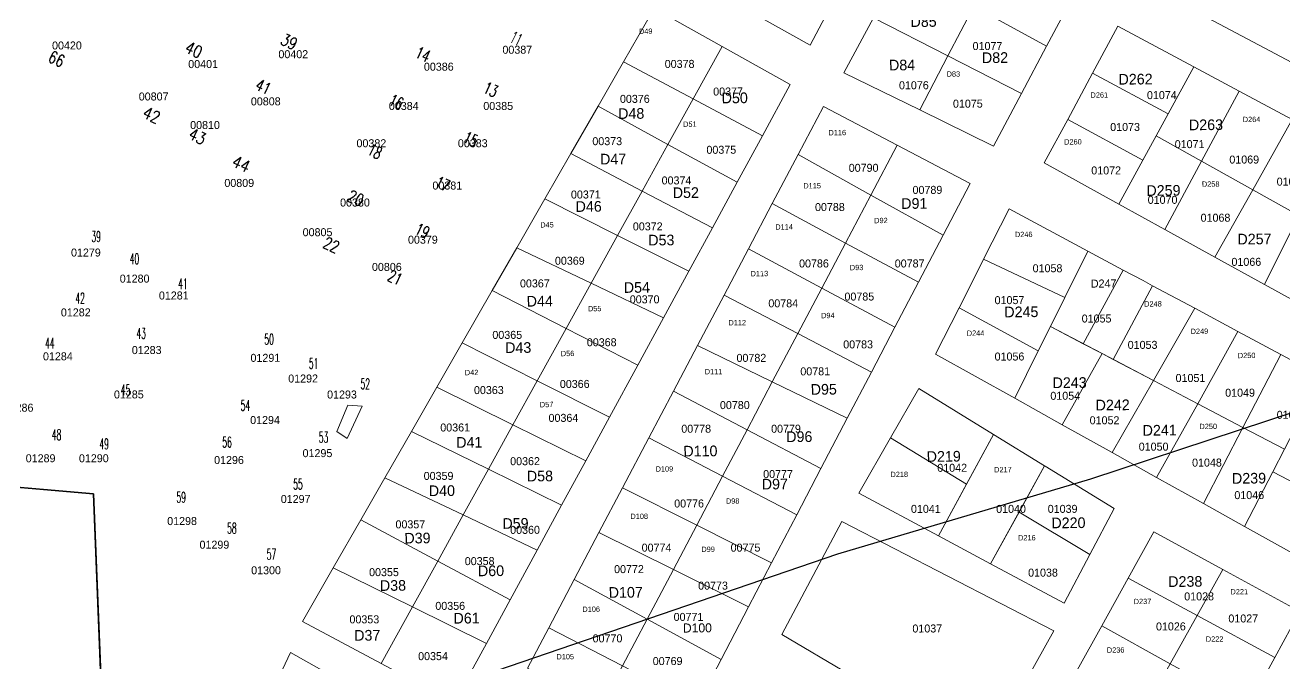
# Model space of a CAD drawing. Header units: metres. Extents: x 245225 to 248406, y 1633796 to 1637634.
# Drawn here: x 247770.7 to 248006.8, y 1634721.1 to 1634840.9 of the extents above; entities that cross this region are included whole.
import ezdxf
from ezdxf.enums import TextEntityAlignment as Align

# ---------------------------------------------------------------- set-up
doc = ezdxf.new("R2010")
doc.units = ezdxf.units.M
doc.header["$MEASUREMENT"] = 0
for name, color, linetype in [('historique_numero_parcelle', 7, 'Continuous'), ('limites_sections', 7, 'Continuous'), ('numero_lot', 7, 'Continuous')]:
    doc.layers.add(name, color=color, linetype=linetype)
doc.layers.add('LIMITES_PARCELLES', color=7, linetype='Continuous', lineweight=0, true_color=0xffffff)
doc.styles.add('Style-FANCY', font='FANCY.shx')
doc.styles.add('Style-STANDARD', font='STANDARD.shx')
doc.styles.add('Style-WORKING', font='WORKING.shx')

msp = doc.modelspace()

# ---------------------------------------------------------------- linework, layer by layer
at = {"layer": 'limites_parcelles', "flags": 128}
for points in [[(248015.763, 1634845.764), (248009.147, 1634833.361), (247992.456, 1634842.228), (247997.787, 1634851.202), (247999.512, 1634854.106), (248015.763, 1634845.764)], [(247984.935, 1634824.302), (247982.69, 1634820.19), (247980.194, 1634815.618), (247966.101, 1634823.249), (247970.751, 1634831.923), (247984.935, 1634824.302)], [(247998.256, 1634828.554), (247991.208, 1634815.425), (247982.69, 1634820.19), (247984.935, 1634824.302), (247989.744, 1634833.11), (247998.256, 1634828.554)], [(247991.208, 1634815.425), (247984.325, 1634802.601), (247975.69, 1634807.368), (247980.194, 1634815.618), (247982.69, 1634820.19), (247991.208, 1634815.425)], [(247965.551, 1634789.864), (247962.848, 1634784.415), (247960.592, 1634779.867), (247945.734, 1634787.915), (247947.921, 1634792.248), (247950.331, 1634797.02), (247965.551, 1634789.864)], [(247976.522, 1634794.991), (247969.027, 1634781.172), (247962.848, 1634784.415), (247965.551, 1634789.864), (247969.865, 1634798.563), (247976.522, 1634794.991)], [(247982.023, 1634792.039), (247974.613, 1634778.24), (247972.555, 1634779.32), (247969.027, 1634781.172), (247976.522, 1634794.991), (247980.22, 1634793.007), (247982.023, 1634792.039)], [(247972.555, 1634779.32), (247965.083, 1634765.976), (247956.171, 1634770.953), (247960.592, 1634779.867), (247962.848, 1634784.415), (247972.555, 1634779.32)], [(248013.772, 1634775.005), (248009.533, 1634766.805), (248006.731, 1634761.385), (247998.948, 1634765.47), (248006.042, 1634779.153), (248013.772, 1634775.005)], [(248024.888, 1634758.664), (248019.673, 1634749.259), (248004.539, 1634757.146), (248006.731, 1634761.385), (248009.533, 1634766.805), (248024.888, 1634758.664)], [(248006.731, 1634761.385), (248004.539, 1634757.146), (247999.243, 1634746.901), (247991.549, 1634751.198), (247998.948, 1634765.47), (248006.731, 1634761.385)], [(247970.253, 1634741.64), (247956.996, 1634749.604), (247961.777, 1634758.261), (247961.854, 1634758.213), (247974.819, 1634750.257), (247970.253, 1634741.64)]]:
    msp.add_lwpolyline(points, close=True, dxfattribs=at)
at = {"layer": 'limites_parcelles'}
for points in [[(247923.438, 1634847.884), (247917.801, 1634837.173), (247905.404, 1634844.096), (247910.864, 1634854.421)], [(247966.73, 1634845.65), (247962.143, 1634837.003), (247948.499, 1634844.455), (247953.015, 1634853.141)], [(247948.499, 1634844.455), (247943.661, 1634835.149), (247929.705, 1634842.278), (247934.901, 1634851.881)], [(247901.313, 1634836.918), (247895.885, 1634827.089), (247882.818, 1634834.025), (247888.564, 1634844.052)], [(247962.143, 1634837.003), (247957.429, 1634828.117), (247943.661, 1634835.149), (247948.499, 1634844.455)], [(247943.661, 1634835.149), (247938.398, 1634825.024), (247924.151, 1634832.013), (247929.705, 1634842.278)], [(247989.744, 1634833.11), (247984.935, 1634824.302), (247970.751, 1634831.923), (247975.48, 1634840.745)], [(247908.891, 1634820.185), (247895.885, 1634827.089), (247901.313, 1634836.918), (247914.097, 1634829.764)], [(247957.429, 1634828.117), (247952.197, 1634818.255), (247938.398, 1634825.024), (247943.661, 1634835.149)], [(247895.885, 1634827.089), (247891.173, 1634818.555), (247878.066, 1634825.732), (247882.818, 1634834.025)], [(248008.206, 1634823.228), (248000.801, 1634810.058), (247991.208, 1634815.425), (247998.256, 1634828.554)], [(247891.173, 1634818.555), (247886.345, 1634809.813), (247872.975, 1634816.85), (247878.066, 1634825.732)], [(247908.891, 1634820.185), (247904.146, 1634811.452), (247891.173, 1634818.555), (247895.885, 1634827.089)], [(247934.147, 1634818.415), (247929.207, 1634809.048), (247915.566, 1634816.648), (247920.314, 1634825.663)], [(247980.194, 1634815.618), (247975.69, 1634807.368), (247961.722, 1634815.08), (247966.101, 1634823.249)], [(248016.223, 1634818.936), (248009.422, 1634805.236), (248000.801, 1634810.058), (248008.206, 1634823.228)], [(247904.146, 1634811.452), (247899.495, 1634802.892), (247886.345, 1634809.813), (247891.173, 1634818.555)], [(247942.739, 1634801.508), (247929.207, 1634809.048), (247934.147, 1634818.415), (247947.831, 1634811.244)], [(247886.345, 1634809.813), (247881.743, 1634801.481), (247868.096, 1634808.336), (247872.975, 1634816.85)], [(247929.207, 1634809.048), (247924.47, 1634800.064), (247910.729, 1634807.463), (247915.566, 1634816.648)], [(248000.801, 1634810.058), (247993.698, 1634797.426), (247984.325, 1634802.601), (247991.208, 1634815.425)], [(247881.743, 1634801.481), (247876.786, 1634792.504), (247862.836, 1634799.156), (247868.096, 1634808.336)], [(247899.495, 1634802.892), (247895.086, 1634794.779), (247881.743, 1634801.481), (247886.345, 1634809.813)], [(247942.739, 1634801.508), (247938.135, 1634792.706), (247924.47, 1634800.064), (247929.207, 1634809.048)], [(248009.422, 1634805.236), (248002.996, 1634792.292), (247993.698, 1634797.426), (248000.801, 1634810.058)], [(247924.47, 1634800.064), (247920.008, 1634791.603), (247906.258, 1634798.975), (247910.729, 1634807.463)], [(247969.865, 1634798.563), (247965.551, 1634789.864), (247950.331, 1634797.02), (247955.107, 1634806.481)], [(248017.852, 1634800.519), (248011.305, 1634787.705), (248002.996, 1634792.292), (248009.422, 1634805.236)], [(247895.086, 1634794.779), (247890.339, 1634786.042), (247876.786, 1634792.504), (247881.743, 1634801.481)], [(247876.786, 1634792.504), (247872.107, 1634784.033), (247858.251, 1634791.157), (247862.836, 1634799.156)], [(247920.008, 1634791.603), (247915.511, 1634783.075), (247901.689, 1634790.298), (247906.258, 1634798.975)], [(247938.135, 1634792.706), (247933.714, 1634784.253), (247920.008, 1634791.603), (247924.47, 1634800.064)], [(247890.339, 1634786.042), (247885.504, 1634777.145), (247872.107, 1634784.033), (247876.786, 1634792.504)], [(247974.613, 1634778.24), (247982.023, 1634792.039), (247989.901, 1634787.813), (247982.154, 1634774.283)], [(247872.107, 1634784.033), (247866.693, 1634774.228), (247852.629, 1634781.346), (247858.251, 1634791.157)], [(247915.511, 1634783.075), (247910.734, 1634774.017), (247896.699, 1634780.824), (247901.689, 1634790.298)], [(247933.714, 1634784.253), (247929.322, 1634775.858), (247915.511, 1634783.075), (247920.008, 1634791.603)], [(247960.592, 1634779.867), (247956.171, 1634770.953), (247941.349, 1634779.229), (247945.734, 1634787.915)], [(247998.015, 1634783.459), (247990.468, 1634769.92), (247982.154, 1634774.283), (247989.901, 1634787.813)], [(247885.504, 1634777.145), (247880.203, 1634767.389), (247866.693, 1634774.228), (247872.107, 1634784.033)], [(247929.322, 1634775.858), (247924.792, 1634767.197), (247910.734, 1634774.017), (247915.511, 1634783.075)], [(248006.042, 1634779.153), (247998.948, 1634765.47), (247990.468, 1634769.92), (247998.015, 1634783.459)], [(247866.693, 1634774.228), (247862.127, 1634765.96), (247847.857, 1634773.018), (247852.629, 1634781.346)], [(247910.734, 1634774.017), (247905.995, 1634765.03), (247892.204, 1634772.291), (247896.699, 1634780.824)], [(247982.154, 1634774.283), (247974.415, 1634760.765), (247965.083, 1634765.976), (247972.555, 1634779.32)], [(247862.127, 1634765.96), (247857.531, 1634757.637), (247843.097, 1634764.712), (247847.857, 1634773.018)], [(247880.203, 1634767.389), (247875.762, 1634759.216), (247862.127, 1634765.96), (247866.693, 1634774.228)], [(247924.792, 1634767.197), (247919.845, 1634757.738), (247905.995, 1634765.03), (247910.734, 1634774.017)], [(247990.468, 1634769.92), (247982.766, 1634756.102), (247974.415, 1634760.765), (247982.154, 1634774.283)], [(247905.995, 1634765.03), (247901.406, 1634756.328), (247887.593, 1634763.534), (247892.204, 1634772.291)], [(247947.118, 1634754.844), (247932.882, 1634763.532), (247938.174, 1634772.747), (247952.173, 1634764.155)], [(247833.889, 1634769.458), (247831.032, 1634763.425), (247829.127, 1634764.695), (247831.19, 1634769.617)], [(247998.948, 1634765.47), (247991.549, 1634751.198), (247982.766, 1634756.102), (247990.468, 1634769.92)], [(247875.762, 1634759.216), (247871.25, 1634750.913), (247857.531, 1634757.637), (247862.127, 1634765.96)], [(247857.531, 1634757.637), (247852.789, 1634749.051), (247838.11, 1634756.01), (247843.097, 1634764.712)], [(247901.406, 1634756.328), (247896.562, 1634747.143), (247882.639, 1634754.128), (247887.593, 1634763.534)], [(247919.845, 1634757.738), (247915.312, 1634749.073), (247901.406, 1634756.328), (247905.995, 1634765.03)], [(247947.118, 1634754.844), (247941.862, 1634745.162), (247926.929, 1634753.167), (247932.882, 1634763.532)], [(247961.777, 1634758.261), (247951.647, 1634739.916), (247941.862, 1634745.162), (247952.173, 1634764.155)], [(247871.25, 1634750.913), (247866.664, 1634742.472), (247852.789, 1634749.051), (247857.531, 1634757.637)], [(248019.673, 1634749.259), (248013.845, 1634738.748), (247999.243, 1634746.901), (248004.539, 1634757.146)], [(247852.789, 1634749.051), (247848.02, 1634740.414), (247833.597, 1634748.136), (247838.11, 1634756.01)], [(247896.562, 1634747.143), (247892.185, 1634738.844), (247878.235, 1634745.768), (247882.639, 1634754.128)], [(247915.312, 1634749.073), (247910.615, 1634740.093), (247896.562, 1634747.143), (247901.406, 1634756.328)], [(247970.253, 1634741.64), (247965.426, 1634732.53), (247951.647, 1634739.916), (247956.996, 1634749.604)], [(247848.02, 1634740.414), (247843.271, 1634731.815), (247828.435, 1634739.128), (247833.597, 1634748.136)], [(247866.664, 1634742.472), (247861.596, 1634733.146), (247848.02, 1634740.414), (247852.789, 1634749.051)], [(247910.615, 1634740.093), (247906.298, 1634731.839), (247892.185, 1634738.844), (247896.562, 1634747.143)], [(247923.795, 1634747.803), (247963.483, 1634727.298), (247950.585, 1634704.147), (247912.551, 1634726.637)], [(247892.185, 1634738.844), (247887.251, 1634729.487), (247873.574, 1634736.918), (247878.235, 1634745.768)], [(247995.158, 1634738.833), (247990.356, 1634730.197), (247977.414, 1634737.181), (247982.227, 1634745.891)], [(247861.596, 1634733.146), (247857.154, 1634724.971), (247843.271, 1634731.815), (247848.02, 1634740.414)], [(247843.271, 1634731.815), (247837.414, 1634721.211), (247822.683, 1634729.09), (247828.435, 1634739.128)], [(247906.298, 1634731.839), (247901.125, 1634721.949), (247887.251, 1634729.487), (247892.185, 1634738.844)], [(248004.933, 1634722.331), (247990.356, 1634730.197), (247995.158, 1634738.833), (248009.611, 1634730.942)], [(247887.251, 1634729.487), (247882.641, 1634720.744), (247868.827, 1634727.905), (247873.574, 1634736.918)], [(247990.356, 1634730.197), (247985.33, 1634721.157), (247972.47, 1634728.235), (247977.414, 1634737.181)], [(247857.154, 1634724.971), (247851.126, 1634713.877), (247837.414, 1634721.211), (247843.271, 1634731.815)], [(247901.125, 1634721.949), (247896.686, 1634713.463), (247882.641, 1634720.744), (247887.251, 1634729.487)], [(247985.33, 1634721.157), (247980.524, 1634712.514), (247967.894, 1634719.952), (247972.47, 1634728.235)], [(248004.933, 1634722.331), (247999.931, 1634713.121), (247985.33, 1634721.157), (247990.356, 1634730.197)], [(247882.641, 1634720.744), (247878.445, 1634712.787), (247864.831, 1634720.316), (247868.827, 1634727.905)], [(247832.198, 1634716.651), (247823.914, 1634703.287), (247813.765, 1634709.089), (247820.434, 1634723.269)], [(247999.931, 1634713.121), (247994.977, 1634704.003), (247980.524, 1634712.514), (247985.33, 1634721.157)]]:
    msp.add_3dface(points, dxfattribs=at)
at = {"layer": 'limites_sections'}
for p, q in [((247657.284, 1634763.969), (247783.534, 1634753.015)), ((247783.534, 1634753.015), (247787.238, 1634657.765))]:
    msp.add_line(p, q, dxfattribs=at)
at = {"layer": 'limites_sections', "flags": 128}
msp.add_lwpolyline([(248016.729, 1635190.575), (248105.364, 1635133.689), (248324.308, 1634990.153), (248405.641, 1634932.819), (248395.6657, 1634939.6467), (248358.2927, 1634948.5101), (248343.6083, 1634951.1295), (248329.6304, 1634960.8384), (248375.044866, 1634889.564273), (248373.677907, 1634887.63176), (248366.4439, 1634882.8245), (248358.7797, 1634877.7313), (248357.3362, 1634876.7721), (248350.573, 1634872.2777), (248337.9533, 1634869.5097), (248293.8382, 1634859.8335), (248269.3309, 1634854.4581), (247970.3807, 1634755.7376), (247970.3807, 1634755.7376), (247922.9331, 1634741.7099), (247785.800341, 1634694.735047), (247783.534, 1634753.015), (247657.284, 1634763.969)], dxfattribs=at)

# ---------------------------------------------------------------- texts
at = {"layer": 'historique_numero_parcelle', "style": 'Style-FANCY'}
for s, p in [('00420', (247778.524394, 1634837.115918)), ('00387', (247862.939229, 1634836.318769)), ('01077', (247951.065101, 1634837.011353)), ('00401', (247804.052219, 1634833.628515)), ('00402', (247820.953394, 1634835.474918)), ('00378', (247893.360229, 1634833.653769)), ('00386', (247848.223229, 1634833.133769)), ('01076', (247937.269101, 1634829.652353)), ('00807', (247794.776229, 1634827.547769)), ('00808', (247815.790229, 1634826.629769)), ('00376', (247884.968229, 1634827.099769)), ('00377', (247902.442229, 1634828.478769)), ('01074', (247983.746266, 1634827.807502)), ('00384', (247841.653394, 1634825.769918)), ('00385', (247859.360229, 1634825.769769)), ('01075', (247947.386101, 1634826.202353)), ('00810', (247804.407101, 1634822.194353)), ('01073', (247976.855101, 1634821.827353)), ('00382', (247835.588229, 1634818.776769)), ('00383', (247854.587229, 1634818.776769)), ('00373', (247879.794229, 1634819.164769)), ('00375', (247901.178229, 1634817.554769)), ('01071', (247988.951925, 1634818.607952)), ('01069', (247999.191101, 1634815.716353)), ('00790', (247927.852229, 1634814.165769)), ('01072', (247973.308101, 1634813.679353)), ('00809', (247810.823229, 1634811.332769)), ('00381', (247849.823053, 1634810.840367)), ('00374', (247892.778394, 1634811.805918)), ('00789', (247939.809229, 1634810.026769)), ('01067', (248008.060101, 1634811.576353)), ('00380', (247832.512229, 1634807.655769)), ('00371', (247875.780053, 1634809.160367)), ('01070', (247983.885101, 1634808.160353)), ('00788', (247921.529229, 1634806.806769)), ('00372', (247887.382229, 1634803.180769)), ('01068', (247993.804101, 1634804.808353)), ('00805', (247825.495229, 1634802.087769)), ('00379', (247845.240229, 1634800.689769)), ('01279', (247782.078173, 1634798.274968)), ('00369', (247872.781229, 1634796.741769)), ('00786', (247918.540229, 1634796.227769)), ('00787', (247936.475229, 1634796.227769)), ('01066', (247999.586101, 1634796.529353)), ('01280', (247791.212529, 1634793.386243)), ('00806', (247838.485229, 1634795.577769)), ('01058', (247962.317101, 1634795.328353)), ('00367', (247866.228229, 1634792.486769)), ('01281', (247798.547029, 1634790.217646)), ('00370', (247886.807229, 1634789.496769)), ('00784', (247912.785394, 1634788.752918)), ('00785', (247927.047229, 1634790.017769)), ('01057', (247955.189101, 1634789.348353)), ('01282', (247780.178951, 1634787.049006)), ('01055', (247971.514101, 1634785.899353)), ('00365', (247861.055229, 1634782.827769)), ('01283', (247793.473508, 1634779.987514)), ('00368', (247878.760229, 1634781.447769)), ('00783', (247926.817229, 1634781.048769)), ('01053', (247980.136101, 1634780.954353)), ('01284', (247776.826005, 1634778.810583)), ('01291', (247815.718499, 1634778.524827)), ('00782', (247906.814229, 1634778.518769)), ('01056', (247955.189101, 1634778.769353)), ('01292', (247822.789665, 1634774.644865)), ('00781', (247918.779053, 1634775.989367)), ('01051', (247989.111925, 1634774.744952)), ('00363', (247857.606229, 1634772.478769)), ('00366', (247873.701229, 1634773.628769)), ('01285', (247790.127259, 1634771.658574)), ('01293', (247830.076478, 1634771.644378)), ('01054', (247965.644266, 1634771.410502)), ('01049', (247998.409266, 1634771.985502)), ('01286', (247769.45868, 1634769.172179)), ('00780', (247903.710229, 1634769.664769)), ('01047', (248008.066266, 1634767.845502)), ('01294', (247815.654424, 1634766.859102)), ('00361', (247851.292053, 1634765.464367)), ('00364', (247871.582548, 1634767.26483)), ('00778', (247896.467229, 1634765.228769)), ('00779', (247913.300229, 1634765.228769)), ('01052', (247973.008101, 1634766.810353)), ('01295', (247825.48023, 1634760.651212)), ('01050', (247982.205101, 1634761.865353)), ('01289', (247773.589277, 1634759.684987)), ('01290', (247783.563294, 1634759.684987)), ('01296', (247808.897564, 1634759.357898)), ('00362', (247864.389229, 1634759.139769)), ('01048', (247992.201266, 1634758.876502)), ('00359', (247848.179229, 1634756.379769)), ('00777', (247911.806229, 1634756.724769)), ('01042', (247944.449266, 1634757.900502)), ('01297', (247821.392934, 1634752.054372)), ('00776', (247895.136229, 1634751.204769)), ('01046', (248000.133266, 1634752.781502)), ('01041', (247939.51409, 1634750.196099)), ('01040', (247955.485266, 1634750.195502)), ('01039', (247965.149101, 1634750.196353)), ('01298', (247800.10697, 1634747.91392)), ('00357', (247842.891229, 1634747.295769)), ('00360', (247864.389229, 1634746.260769)), ('01299', (247806.166394, 1634743.477855)), ('00774', (247889.036394, 1634742.924918)), ('00775', (247905.713229, 1634742.925769)), ('00358', (247855.882229, 1634740.395769)), ('01300', (247815.843384, 1634738.679661)), ('00355', (247837.947229, 1634738.325769)), ('00772', (247883.869229, 1634738.900769)), ('01038', (247961.470101, 1634738.237353)), ('00773', (247899.619229, 1634735.795769)), ('00356', (247850.363229, 1634732.001769)), ('01028', (247990.733101, 1634733.781353)), ('00771', (247895.030053, 1634729.931367)), ('01027', (247999.010101, 1634729.641353)), ('00353', (247834.268229, 1634729.471769)), ('01037', (247939.785101, 1634727.758353)), ('01026', (247985.444101, 1634728.146353)), ('00770', (247879.846229, 1634725.906769)), ('00354', (247847.137394, 1634722.571918)), ('00769', (247891.112229, 1634721.651769))]:
    msp.add_text(s, height=1.499994, rotation=0.1323, dxfattribs=at).set_placement(p, align=Align.MIDDLE_CENTER)
at = {"layer": 'numero_lot', "linetype": 'Continuous'}
for s, height, style, p in [('D85', 1.999992, 'Style-WORKING', (247936.65, 1634840.577688)), ('D49', 0.999996, 'Style-WORKING', (247885.747, 1634839.277688)), ('D84', 1.999992, 'Style-WORKING', (247932.616, 1634832.428688)), ('D82', 1.999992, 'Style-WORKING', (247950.033, 1634833.813688)), ('D83', 0.999996, 'Style-WORKING', (247943.412, 1634831.252688)), ('D262', 1.999992, 'Style-WORKING', (247975.632, 1634829.769688)), ('D50', 1.999992, 'Style-WORKING', (247901.246, 1634826.259688)), ('D261', 0.999996, 'Style-WORKING', (247970.38, 1634827.311688)), ('D48', 1.999992, 'Style-WORKING', (247881.843, 1634823.330688)), ('D51', 0.999996, 'Style-FANCY', (247894.013, 1634821.841688)), ('D263', 1.999992, 'Style-WORKING', (247988.835, 1634821.207688)), ('D264', 0.999996, 'Style-WORKING', (247998.916, 1634822.734688)), ('D116', 0.999996, 'Style-WORKING', (247921.27, 1634820.257688)), ('D260', 0.999996, 'Style-WORKING', (247965.432, 1634818.522688)), ('D47', 1.999992, 'Style-WORKING', (247878.455, 1634814.789688)), ('D259', 1.999992, 'Style-WORKING', (247980.861, 1634808.893688)), ('D258', 0.999996, 'Style-FANCY', (247991.259, 1634810.603688)), ('D52', 1.999992, 'Style-WORKING', (247892.075, 1634808.484688)), ('D91', 1.999992, 'Style-WORKING', (247934.907, 1634806.460688)), ('D46', 1.999992, 'Style-WORKING', (247873.871, 1634805.901688)), ('D45', 0.999996, 'Style-FANCY', (247867.247, 1634802.961688)), ('D114', 0.999996, 'Style-FANCY', (247911.3, 1634802.575688)), ('D92', 0.999996, 'Style-WORKING', (247929.831, 1634803.772688)), ('D53', 1.999992, 'Style-WORKING', (247887.49, 1634799.596688)), ('D246', 0.999996, 'Style-WORKING', (247956.213, 1634801.158688)), ('D257', 1.999992, 'Style-WORKING', (247997.92, 1634799.785688)), ('D113', 0.999996, 'Style-FANCY', (247906.668, 1634793.814688)), ('D93', 0.999996, 'Style-WORKING', (247925.274, 1634794.954688)), ('D54', 1.999992, 'Style-WORKING', (247882.906, 1634790.710688)), ('D247', 1.499994, 'Style-FANCY', (247970.45, 1634791.696688)), ('D44', 1.999992, 'Style-WORKING', (247864.701, 1634788.128688)), ('D55', 0.999996, 'Style-FANCY', (247876.182, 1634787.246688)), ('D245', 1.999992, 'Style-WORKING', (247954.226, 1634786.116688)), ('D248', 0.999996, 'Style-WORKING', (247980.438, 1634788.131688)), ('D112', 0.999996, 'Style-WORKING', (247902.518, 1634784.613688)), ('D94', 0.999996, 'Style-FANCY', (247919.883, 1634785.950688)), ('D244', 0.999996, 'Style-WORKING', (247947.187, 1634782.649688)), ('D249', 0.999996, 'Style-WORKING', (247989.145, 1634782.997688)), ('D43', 1.999992, 'Style-WORKING', (247860.669, 1634779.426688)), ('D56', 0.999996, 'Style-FANCY', (247871.098, 1634778.830688)), ('D250', 0.999996, 'Style-WORKING', (247997.999, 1634778.459688)), ('D42', 0.999996, 'Style-FANCY', (247853.109, 1634775.261688)), ('D111', 0.999996, 'Style-WORKING', (247898.071, 1634775.427688)), ('D95', 1.999992, 'Style-WORKING', (247917.936, 1634771.600688)), ('D243', 1.999992, 'Style-WORKING', (247963.275, 1634772.844688)), ('D242', 1.999992, 'Style-WORKING', (247971.344, 1634768.658688)), ('D57', 0.999996, 'Style-WORKING', (247867.166, 1634769.253688)), ('D241', 1.999992, 'Style-WORKING', (247980.152, 1634763.919688)), ('D250', 0.999996, 'Style-WORKING', (247990.796, 1634765.148688)), ('D41', 1.999992, 'Style-WORKING', (247851.5, 1634761.652688)), ('D96', 1.999992, 'Style-WORKING', (247913.351, 1634762.713688)), ('D110', 1.999992, 'Style-WORKING', (247894.067, 1634760.015688)), ('D219', 1.999992, 'Style-WORKING', (247939.675, 1634759.011688)), ('D58', 1.999992, 'Style-WORKING', (247864.737, 1634755.333688)), ('D109', 0.999996, 'Style-WORKING', (247888.866, 1634757.173688)), ('D218', 0.999996, 'Style-WORKING', (247932.889, 1634756.154688)), ('D217', 0.999996, 'Style-WORKING', (247952.316, 1634757.042688)), ('D239', 1.999992, 'Style-WORKING', (247996.898, 1634754.911688)), ('D40', 1.999992, 'Style-WORKING', (247846.362, 1634752.579688)), ('D97', 1.999992, 'Style-WORKING', (247908.766, 1634753.825688)), ('D98', 0.999996, 'Style-WORKING', (247902.052, 1634751.156688)), ('D108', 0.999996, 'Style-WORKING', (247884.143, 1634748.282688)), ('D59', 1.999992, 'Style-WORKING', (247860.152, 1634746.446688)), ('D220', 1.999992, 'Style-WORKING', (247963.05, 1634746.548688)), ('D39', 1.999992, 'Style-WORKING', (247841.776, 1634743.693688)), ('D216', 0.999996, 'Style-FANCY', (247956.793, 1634744.265688)), ('D99', 0.999996, 'Style-WORKING', (247897.442, 1634742.100688)), ('D60', 1.999992, 'Style-WORKING', (247855.568, 1634737.559688)), ('D238', 1.999992, 'Style-WORKING', (247984.952, 1634735.544688)), ('D38', 1.999992, 'Style-WORKING', (247837.192, 1634734.805688)), ('D107', 1.999992, 'Style-WORKING', (247880.074, 1634733.507688)), ('D221', 0.999996, 'Style-WORKING', (247996.62, 1634734.144688)), ('D237', 0.999996, 'Style-WORKING', (247978.474, 1634732.318688)), ('D61', 1.999992, 'Style-WORKING', (247850.982, 1634728.672688)), ('D106', 0.999996, 'Style-WORKING', (247875.138, 1634730.860688)), ('D100', 1.699992, 'Style-FANCY', (247893.984, 1634726.991688)), ('D37', 1.999992, 'Style-WORKING', (247832.371, 1634725.459688)), ('D222', 0.999996, 'Style-WORKING', (247991.998, 1634725.262688)), ('D236', 0.999996, 'Style-FANCY', (247973.446, 1634723.207688)), ('D105', 0.999996, 'Style-WORKING', (247870.278, 1634721.960688))]:
    msp.add_text(s, height=height, rotation=0.512242, dxfattribs=dict(at, style=style)).set_placement(p)
at = {"layer": 'numero_lot', "linetype": 'Continuous', "style": 'Style-STANDARD'}
for s, height, width, p in [('39', 2.25, 0.833333, (247819.324892, 1634839.455881)), ('11', 2.25, 0.583333, (247862.309892, 1634839.860881)), ('40', 2.25, 0.885416, (247801.374892, 1634837.968881)), ('14', 2.25, 0.760416, (247844.494892, 1634837.022881)), ('66', 2.25, 0.833333, (247775.741892, 1634836.206881)), ('41', 2.25, 0.760416, (247814.600892, 1634830.940881)), ('13', 2.25, 0.708333, (247857.316892, 1634830.399881)), ('16', 2.25, 0.708333, (247839.636892, 1634828.101881)), ('42', 2.25, 0.885416, (247793.440892, 1634825.719881)), ('43', 2.249994, 0.885418, (247802.042889, 1634821.731875)), ('15', 2.25, 0.708333, (247853.570892, 1634821.089881)), ('18', 2.25, 0.708333, (247835.587892, 1634818.776881)), ('44', 2.25, 0.937499, (247810.178892, 1634816.579881)), ('17', 2.25, 0.708333, (247848.273892, 1634812.694881)), ('20', 2.25, 0.833333, (247831.808892, 1634810.126881)), ('19', 2.25, 0.708333, (247844.494892, 1634803.909881)), ('22', 2.25, 0.833333, (247827.219892, 1634801.341881)), ('21', 2.25, 0.708333, (247839.366892, 1634795.123881))]:
    msp.add_text(s, height=height, rotation=335, dxfattribs=dict(at, width=width)).set_placement(p, align=Align.TOP_LEFT)
at = {"layer": 'numero_lot', "linetype": 'Continuous', "insert": (247916.551916, 1634810.273735), "char_height": 0.999996, "attachment_point": 7, "rotation": 0.51223111, "line_spacing_factor": 0.804839, "style": 'Style-WORKING'}
msp.add_mtext('D115\\P', dxfattribs=at)
at = {"layer": 'numero_lot', "linetype": 'Continuous', "char_height": 1.999998, "attachment_point": 1, "line_spacing_factor": 0.819163, "style": 'Style-STANDARD'}
for s, insert in [('\\H1x;\\W0.571429;39', (247783.107723, 1634802.261455)), ('\\H1x;\\W0.571429;40', (247790.28514, 1634798.093185)), ('\\H1x;\\W0.571429;41', (247799.380187, 1634793.431305)), ('\\H1x;\\W0.571429;42', (247780.099694, 1634790.694433)), ('\\H1x;\\W0.571429;43', (247791.545297, 1634784.107544)), ('\\H1x;\\W0.571429;50', (247815.518891, 1634782.998514)), ('\\H1x;\\W0.571429;44', (247774.433661, 1634782.25467)), ('\\H1x;\\W0.571429;51', (247823.860583, 1634778.487459)), ('\\H1x;\\W0.571429;45', (247788.624125, 1634773.5205)), ('\\H1x;\\W0.571429;52', (247833.544616, 1634774.648263)), ('\\H1x;\\W0.571429;54', (247811.079581, 1634770.600036)), ('\\H1x;\\W0.571429;48', (247775.68012, 1634765.098264)), ('\\H1x;\\W0.571429;56', (247807.642893, 1634763.719608)), ('\\H1x;\\W0.571429;53', (247825.730726, 1634764.624928)), ('\\H1x;\\W0.571429;49', (247784.597101, 1634763.370626)), ('\\H1x;\\W0.571429;55', (247820.93745, 1634755.843328)), ('\\H1x;\\W0.571429;59', (247799.051173, 1634753.365016)), ('\\H1x;\\W0.571429;58', (247808.547285, 1634747.570971)), ('\\H1x;\\W0.571429;57', (247815.963296, 1634742.682245))]:
    msp.add_mtext(s, dxfattribs=dict(at, insert=insert))

doc.saveas('drawing.dxf')
